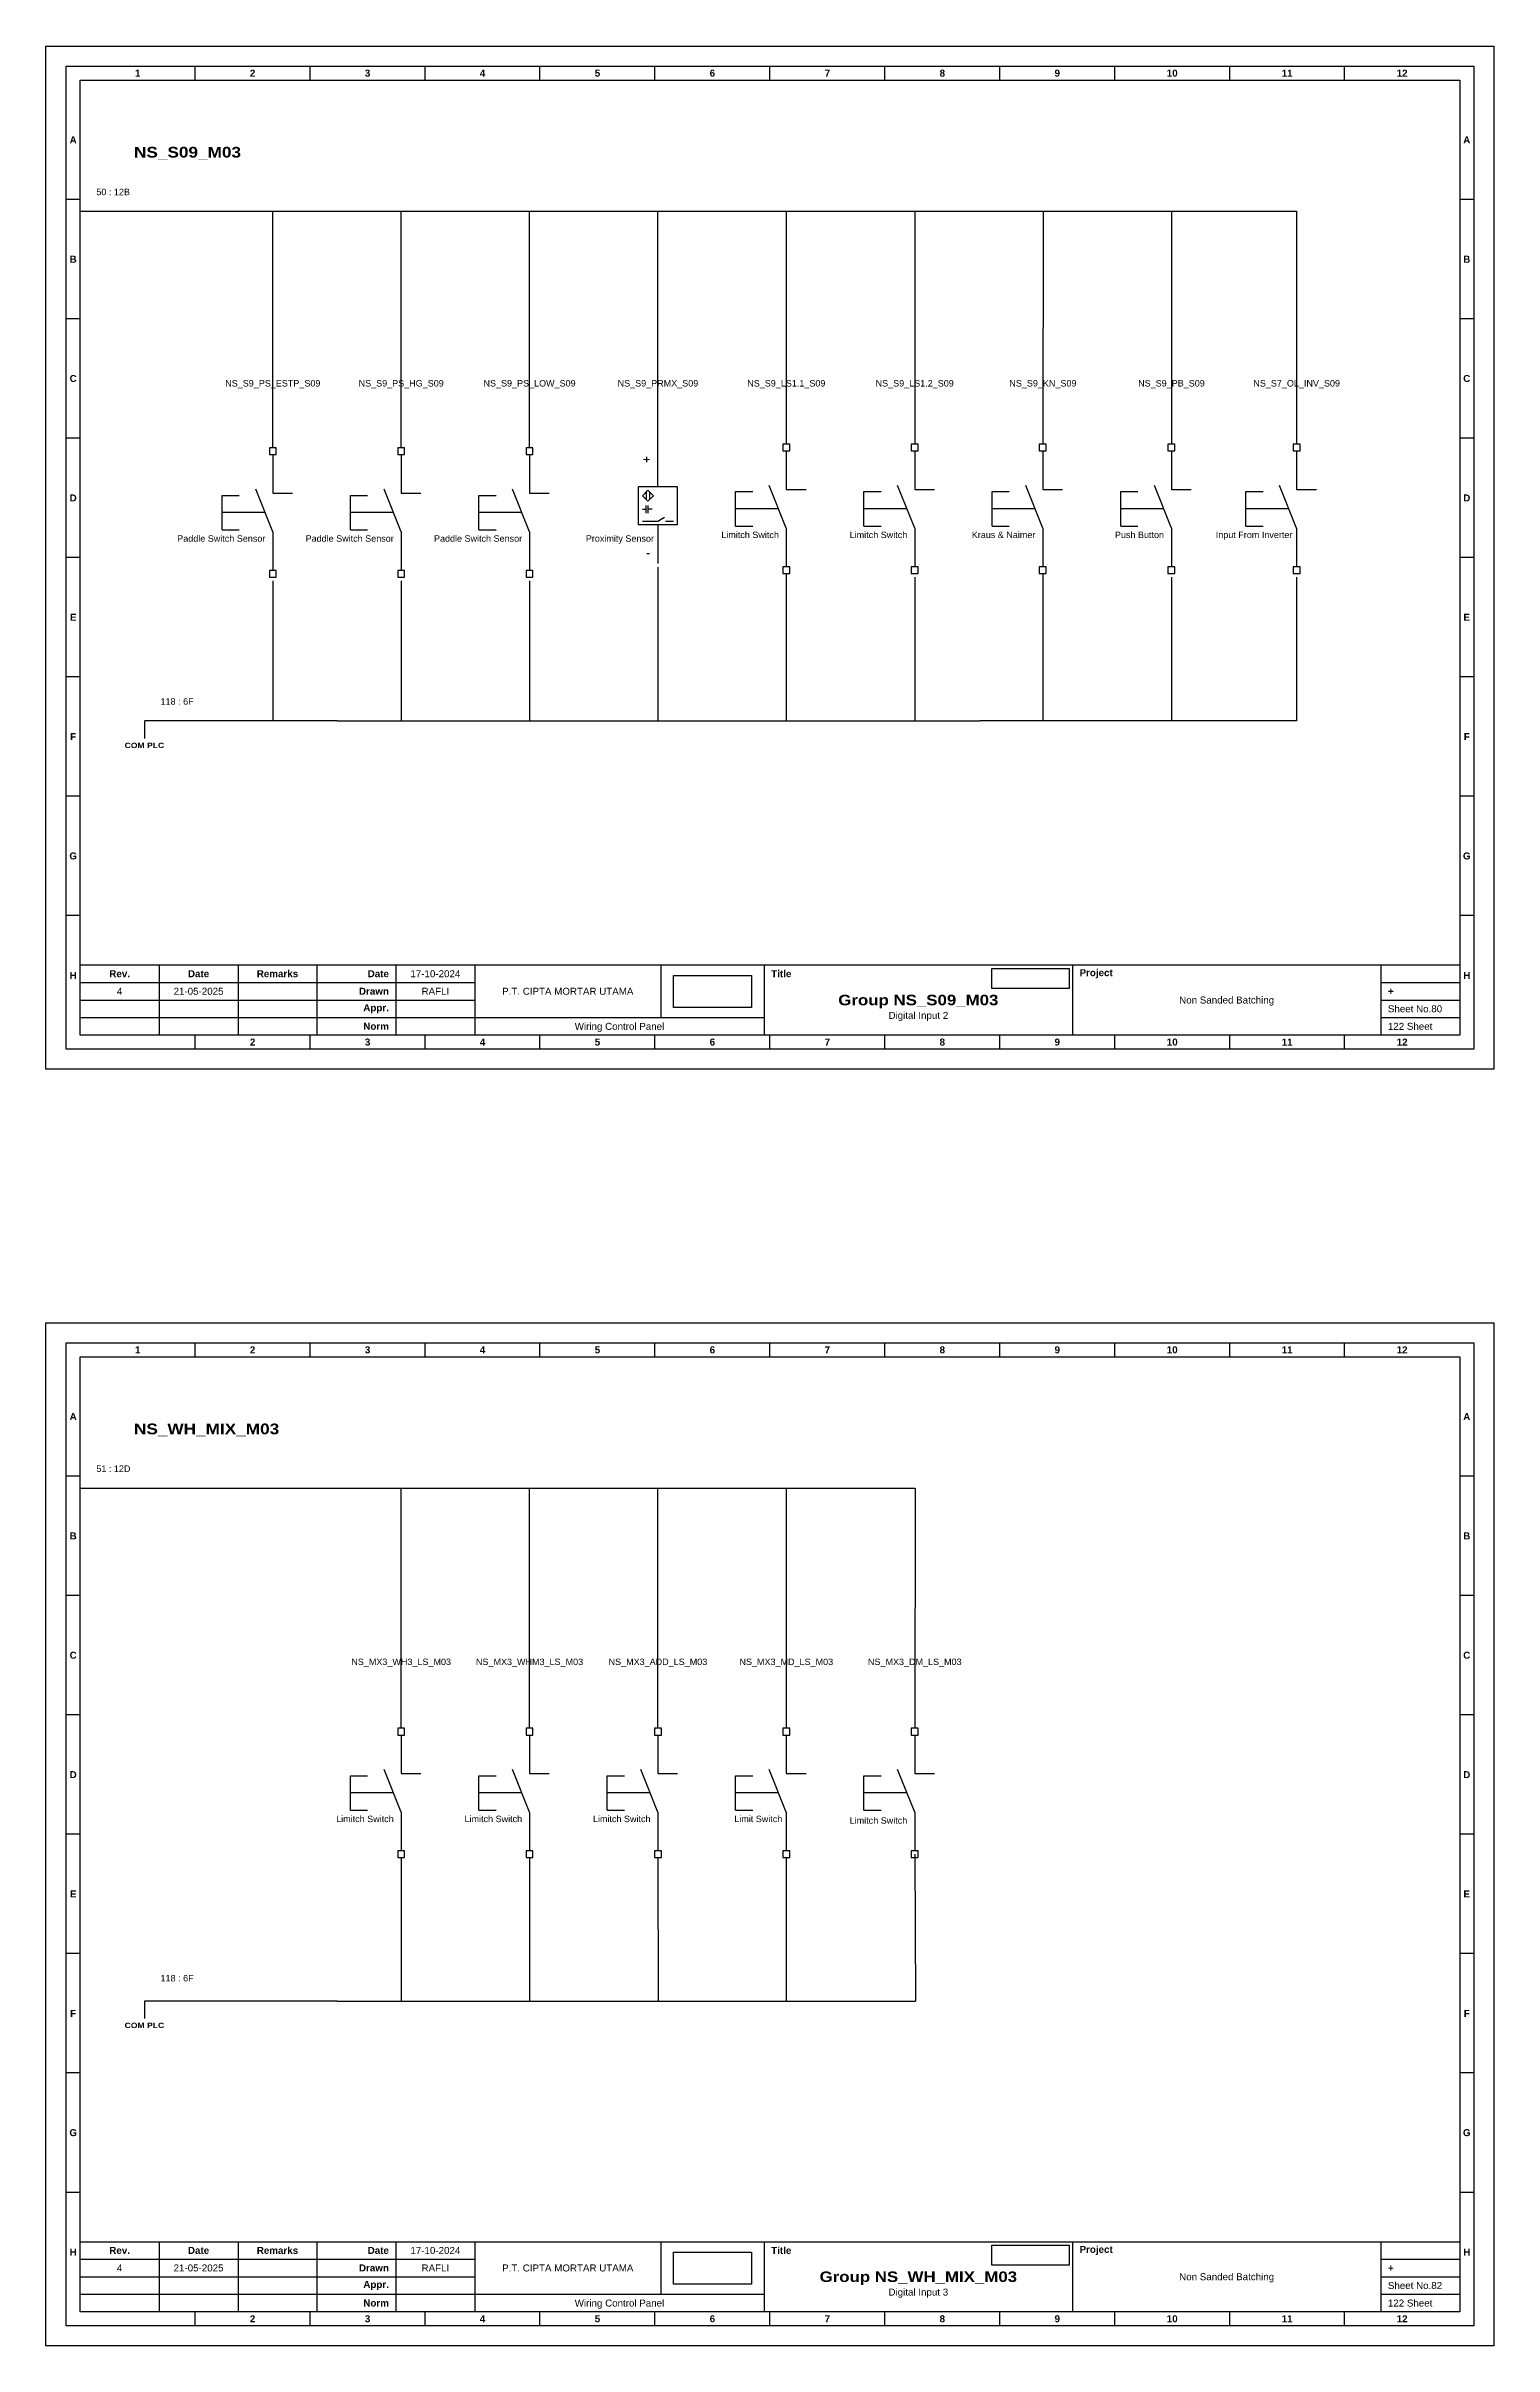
# Model space of a CAD drawing. Header units: centimetres. Extents: x 960 to 2473, y 652 to 2370.
# Drawn here: x 1270.4 to 1539.7, y 1602.8 to 2030.8 of the extents above; entities that cross this region are included whole.
import ezdxf
from ezdxf.enums import TextEntityAlignment as Align

# ---------------------------------------------------------------- set-up
doc = ezdxf.new("R2010")
doc.units = ezdxf.units.CM
doc.header["$MEASUREMENT"] = 0
doc.styles.add('Bold', font='ariblk.ttf', dxfattribs={"height": 25.4})
doc.styles.get("Standard").update_dxf_attribs({"font": 'arial.ttf'})
picture_1 = doc.add_image_def('image1.png', size_in_pixel=(2048, 847))
picture_2 = doc.add_image_def('image2.png', size_in_pixel=(2092, 542))

# ---------------------------------------------------------------- blocks, each defined once
blk = doc.blocks.new('KOP MU PROJECT')
at = {"color": 6, "ltscale": 50}
for p, q in [((27.74, 184.05), (27.74, 186.66)), ((49.13, 184.05), (49.13, 186.66)), ((70.51, 184.05), (70.51, 186.66)), ((91.89, 184.05), (91.89, 186.66)), ((113.27, 184.05), (113.27, 186.66)), ((134.66, 184.05), (134.66, 186.66)), ((156.04, 184.05), (156.04, 186.66)), ((177.42, 184.05), (177.42, 186.66)), ((198.8, 184.05), (198.8, 186.66)), ((220.19, 184.05), (220.19, 186.66)), ((241.57, 184.05), (241.57, 186.66)), ((6.36, 161.84), (3.75, 161.84)), ((265.59, 161.84), (262.98, 161.84)), ((6.36, 139.63), (3.75, 139.63)), ((265.59, 139.63), (262.98, 139.63)), ((6.36, 117.42), (3.75, 117.42)), ((265.59, 117.42), (262.98, 117.42)), ((6.36, 95.22), (3.75, 95.22)), ((265.59, 95.22), (262.98, 95.22)), ((6.36, 73.01), (3.75, 73.01)), ((265.59, 73.01), (262.98, 73.01)), ((6.36, 50.8), (3.75, 50.8)), ((265.59, 50.8), (262.98, 50.8)), ((6.36, 28.59), (3.75, 28.59)), ((265.59, 28.59), (262.98, 28.59)), ((27.74, 3.75), (27.74, 6.36)), ((49.13, 3.75), (49.13, 6.36)), ((70.51, 3.75), (70.51, 6.36)), ((91.89, 3.75), (91.89, 6.36)), ((113.27, 3.75), (113.27, 6.36)), ((134.66, 3.75), (134.66, 6.36)), ((156.04, 3.75), (156.04, 6.36)), ((177.42, 3.75), (177.42, 6.36)), ((198.8, 3.75), (198.8, 6.36)), ((220.19, 3.75), (220.19, 6.36)), ((241.57, 3.75), (241.57, 6.36))]:
    blk.add_line(p, q, dxfattribs=at)
at = {"ltscale": 50}
for p, q in [((6.36, 19.41), (262.98, 19.41)), ((21.04, 19.41), (21.04, 6.36)), ((35.72, 19.41), (35.72, 6.36)), ((50.41, 19.41), (50.41, 6.36)), ((65.09, 19.41), (65.09, 6.36)), ((79.77, 19.41), (79.77, 6.36)), ((114.35, 19.41), (114.35, 9.62)), ((133.6, 19.41), (133.6, 6.36)), ((190.95, 19.41), (190.95, 6.36)), ((248.3, 19.41), (248.3, 6.36)), ((6.36, 16.15), (79.77, 16.15)), ((6.36, 12.89), (79.77, 12.89)), ((248.3, 16.15), (262.98, 16.15)), ((248.3, 12.89), (262.98, 12.89)), ((6.36, 9.62), (133.6, 9.62)), ((248.3, 9.62), (262.98, 9.62))]:
    blk.add_line(p, q, dxfattribs=at)
at = {"color": 1, "ltscale": 50}
blk.add_lwpolyline([(269.34, 0), (0, 0), (0, 190.41), (269.34, 190.41)], close=True, dxfattribs=at)
at = {"color": 6, "ltscale": 50}
for points in [[(265.59, 3.75), (3.75, 3.75), (3.75, 186.66), (265.59, 186.66)], [(262.98, 6.36), (6.36, 6.36), (6.36, 184.05), (262.98, 184.05)]]:
    blk.add_lwpolyline(points, close=True, dxfattribs=at)
at = {"ltscale": 50, "char_height": 1.305, "attachment_point": 4}
for s, width, heights, insert in [('\\pxqc;{\\fArial|b1|i0|c0|p34;1}', 21.3825, [2.51], (6.36, 185.36)), ('\\pxqc;{\\fArial|b1|i0|c0|p34;2}', 21.3825, [2.51], (27.74, 185.36)), ('\\pxqc;{\\fArial|b1|i0|c0|p34;3}', 21.3825, [2.51], (49.13, 185.36)), ('\\pxqc;{\\fArial|b1|i0|c0|p34;4}', 21.3825, [2.51], (70.51, 185.36)), ('\\pxqc;{\\fArial|b1|i0|c0|p34;5}', 21.3825, [2.51], (91.89, 185.36)), ('\\pxqc;{\\fArial|b1|i0|c0|p34;6}', 21.3825, [2.51], (113.27, 185.36)), ('\\pxqc;{\\fArial|b1|i0|c0|p34;7}', 21.3825, [2.51], (134.66, 185.36)), ('\\pxqc;{\\fArial|b1|i0|c0|p34;8}', 21.3825, [2.51], (156.04, 185.36)), ('\\pxqc;{\\fArial|b1|i0|c0|p34;9}', 21.3825, [2.51], (177.42, 185.36)), ('\\pxqc;{\\fArial|b1|i0|c0|p34;10}', 21.3825, [2.51], (198.8, 185.36)), ('\\pxqc;{\\fArial|b1|i0|c0|p34;11}', 21.3825, [2.51], (220.19, 185.36)), ('\\pxqc;{\\fArial|b1|i0|c0|p34;12}', 21.3825, [2.51], (241.57, 185.36)), ('\\pxqc;{\\fArial|b1|i0|c0|p34;A}', 2.61, [2.51], (3.75, 172.95)), ('\\pxqc;{\\fArial|b1|i0|c0|p34;A}', 2.61, [2.51], (262.98, 172.95)), ('\\pxqc;{\\fArial|b1|i0|c0|p34;B}', 2.61, [2.51], (3.75, 150.74)), ('\\pxqc;{\\fArial|b1|i0|c0|p34;B}', 2.61, [2.51], (262.98, 150.74)), ('\\pxqc;{\\fArial|b1|i0|c0|p34;C}', 2.61, [2.51], (3.75, 128.53)), ('\\pxqc;{\\fArial|b1|i0|c0|p34;C}', 2.61, [2.51], (262.98, 128.53)), ('\\pxqc;{\\fArial|b1|i0|c0|p34;D}', 2.61, [2.51], (3.75, 106.32)), ('\\pxqc;{\\fArial|b1|i0|c0|p34;D}', 2.61, [2.51], (262.98, 106.32)), ('\\pxqc;{\\fArial|b1|i0|c0|p34;E}', 2.61, [2.51], (3.75, 84.11)), ('\\pxqc;{\\fArial|b1|i0|c0|p34;E}', 2.61, [2.51], (262.98, 84.11)), ('\\pxqc;{\\fArial|b1|i0|c0|p34;F}', 2.61, [2.51], (3.75, 61.9)), ('\\pxqc;{\\fArial|b1|i0|c0|p34;F}', 2.61, [2.51], (262.98, 61.9)), ('\\pxqc;{\\fArial|b1|i0|c0|p34;G}', 2.61, [2.51], (3.75, 39.69)), ('\\pxqc;{\\fArial|b1|i0|c0|p34;G}', 2.61, [2.51], (262.98, 39.69)), ('\\pxqc;{\\fArial|b1|i0|c0|p34;H}', 2.61, [2.51], (3.75, 17.47)), ('\\pxqc;{\\fArial|b1|i0|c0|p34;Rev.}', 14.6811, [2.88], (6.36, 17.78)), ('\\pxqc;{\\fArial|b1|i0|c0|p34;Date}', 14.6811, [2.88], (21.04, 17.78)), ('\\pxqc;{\\fArial|b1|i0|c0|p34;Remarks}', 14.6811, [2.88], (35.72, 17.78)), ('\\pxqr;{\\fArial|b1|i0|c0|p34;Date}', 13.3761, [2.88], (50.41, 17.78)), ('\\pxql;{\\fArial|b1|i0|c0|p34;Title}', 50.2419, [2.88], (134.9, 17.78)), ('\\pxql;{\\fArial|b1|i0|c0|p34;Project}', 50.2419, [2.88], (192.25, 17.78)), ('\\pxqc;{\\fArial|b1|i0|c0|p34;H}', 2.61, [2.51], (262.98, 17.47)), ('\\pxqr;{\\fArial|b1|i0|c0|p34;Drawn}', 13.3761, [2.88], (50.41, 14.52)), ('\\pxql;{\\fArial|b1|i0|c0|p34;+}', 14.6811, [2.88], (249.61, 14.52)), ('\\pxqr;{\\fArial|b1|i0|c0|p34;Appr.}', 13.3761, [2.88], (50.41, 11.26)), ('\\pxqr;{\\fArial|b1|i0|c0|p34;Norm}', 13.3761, [2.88], (50.41, 7.99)), ('\\pxqc;{\\fArial|b1|i0|c0|p34;2}', 21.3825, [2.51], (27.74, 5.06)), ('\\pxqc;{\\fArial|b1|i0|c0|p34;3}', 21.3825, [2.51], (49.13, 5.06)), ('\\pxqc;{\\fArial|b1|i0|c0|p34;4}', 21.3825, [2.51], (70.51, 5.06)), ('\\pxqc;{\\fArial|b1|i0|c0|p34;5}', 21.3825, [2.51], (91.89, 5.06)), ('\\pxqc;{\\fArial|b1|i0|c0|p34;6}', 21.3825, [2.51], (113.27, 5.06)), ('\\pxqc;{\\fArial|b1|i0|c0|p34;7}', 21.3825, [2.51], (134.66, 5.06)), ('\\pxqc;{\\fArial|b1|i0|c0|p34;8}', 21.3825, [2.51], (156.04, 5.06)), ('\\pxqc;{\\fArial|b1|i0|c0|p34;9}', 21.3825, [2.51], (177.42, 5.06)), ('\\pxqc;{\\fArial|b1|i0|c0|p34;10}', 21.3825, [2.51], (198.8, 5.06)), ('\\pxqc;{\\fArial|b1|i0|c0|p34;11}', 21.3825, [2.51], (220.19, 5.06)), ('\\pxqc;{\\fArial|b1|i0|c0|p34;12}', 21.3825, [2.51], (241.57, 5.06))]:
    blk.add_mtext_dynamic_manual_height_columns(s, width=width, gutter_width=0.0326, heights=heights, dxfattribs=dict(at, insert=insert))
at = {"ltscale": 50}
for tag, p in [('DATECREATED', (72.43, 17.78)), ('REV', (13.7, 14.52)), ('REVDATE', (28.38, 14.52)), ('REMARKS', (43.06, 14.52)), ('DRAWN', (72.43, 14.52)), ('COMPANY', (97.06, 14.52)), ('PROJECT', (219.62, 12.89)), ('NORM', (72.43, 7.99)), ('APPR', (72.43, 11.26)), ('DRAWINGCATEGORY', (106.68, 7.99)), ('DESCRIPTION', (162.27, 10.03))]:
    blk.add_attdef(tag, text='', height=1.3, dxfattribs=at).set_placement(p, align=Align.MIDDLE_CENTER)
at = {"ltscale": 50, "style": 'Bold'}
blk.add_attdef('TITLE', text='', height=1.96, dxfattribs=at).set_placement((162.27, 12.89), align=Align.MIDDLE_CENTER)
at = {"ltscale": 50}
for tag, p in [('TOTALSHEET', (249.61, 7.99)), ('SHEETNUMBER', (249.61, 11.26))]:
    blk.add_attdef(tag, text='', height=1.3, dxfattribs=at).set_placement(p, align=Align.MIDDLE_LEFT)
image = blk.add_image(picture_1, insert=(116.72, 11.48), size_in_units=(14.5, 6), dxfattribs=at)
image.dxf.flags = 15
image = blk.add_image(picture_2, insert=(175.94, 15.04), size_in_units=(14.36, 3.72), dxfattribs=at)
image.dxf.flags = 15

msp = doc.modelspace()

# ---------------------------------------------------------------- linework, layer by layer
at = {"color": 146, "ltscale": 50, "true_color": 0x105689}
for p, q in [((1276.76, 1999.99), (1300.64, 1999.99)), ((1300.64, 1999.99), (1324.52, 1999.99)), ((1312.58, 1955.99), (1312.58, 1999.99)), ((1324.52, 1999.99), (1348.4, 1999.99)), ((1336.46, 1955.99), (1336.46, 1999.99)), ((1348.4, 1999.99), (1372.28, 1999.99)), ((1360.34, 1955.99), (1360.34, 1999.99)), ((1372.28, 1999.99), (1396.16, 1999.99)), ((1384.22, 1955.99), (1384.22, 1999.99)), ((1396.16, 1999.99), (1420.04, 1999.99)), ((1408.1, 1999.99), (1408.1, 1956.68)), ((1420.04, 1999.99), (1443.92, 1999.99)), ((1431.98, 1999.99), (1431.98, 1956.68)), ((1443.92, 1999.99), (1467.8, 1999.99)), ((1455.86, 1999.99), (1455.8, 1956.68)), ((1467.8, 1999.99), (1479.74, 1999.99)), ((1479.74, 1999.99), (1479.74, 1956.68)), ((1479.74, 1999.99), (1503.03, 1999.99)), ((1503.03, 1999.99), (1503.03, 1956.68)), ((1312.58, 1931.21), (1312.61, 1905.19)), ((1336.46, 1931.21), (1336.46, 1905.19)), ((1360.34, 1931.21), (1360.34, 1905.19)), ((1384.22, 1933.77), (1384.22, 1905.19)), ((1408.1, 1932.58), (1408.1, 1905.19)), ((1431.98, 1931.89), (1431.98, 1905.19)), ((1455.8, 1932.58), (1455.8, 1905.19)), ((1479.74, 1931.89), (1479.74, 1905.19)), ((1503.03, 1931.89), (1503.03, 1905.19)), ((1324.56, 1905.19), (1288.7, 1905.19)), ((1288.7, 1905.11), (1288.7, 1901.91)), ((1324.56, 1905.19), (1372.36, 1905.19)), ((1372.36, 1905.19), (1372.36, 1905.19)), ((1372.36, 1905.19), (1420.16, 1905.19)), ((1420.16, 1905.19), (1444.12, 1905.19)), ((1479.74, 1905.19), (1444.12, 1905.19)), ((1503.03, 1905.19), (1479.74, 1905.19)), ((1276.76, 1762.42), (1300.64, 1762.42)), ((1300.64, 1762.42), (1324.52, 1762.42)), ((1324.52, 1762.42), (1348.4, 1762.42)), ((1336.46, 1717.74), (1336.46, 1762.42)), ((1348.4, 1762.42), (1372.28, 1762.42)), ((1360.34, 1717.74), (1360.34, 1762.42)), ((1372.28, 1762.42), (1396.16, 1762.42)), ((1384.22, 1717.74), (1384.22, 1762.42)), ((1396.16, 1762.42), (1420.04, 1762.42)), ((1408.1, 1762.42), (1408.1, 1717.74)), ((1420.04, 1762.42), (1432.07, 1762.42)), ((1432.07, 1762.42), (1431.98, 1717.74)), ((1336.46, 1693.64), (1336.46, 1666.93)), ((1360.34, 1693.64), (1360.34, 1666.93)), ((1384.22, 1693.64), (1384.25, 1666.93)), ((1408.1, 1693.64), (1408.1, 1666.93)), ((1431.98, 1694.32), (1432.14, 1666.93)), ((1324.56, 1666.93), (1288.7, 1666.93)), ((1288.7, 1666.93), (1288.7, 1663.73)), ((1324.56, 1666.93), (1372.36, 1666.93)), ((1372.36, 1666.93), (1372.36, 1666.93)), ((1372.36, 1666.93), (1420.16, 1666.93)), ((1420.16, 1666.93), (1432.14, 1666.93))]:
    msp.add_line(p, q, dxfattribs=at)
at = {"ltscale": 50}
for p, q in [((1384.22, 1948.81), (1384.22, 1955.99)), ((1312.58, 1954.71), (1312.58, 1947.53)), ((1336.46, 1954.71), (1336.46, 1947.53)), ((1360.34, 1954.71), (1360.34, 1947.53)), ((1408.1, 1955.4), (1408.1, 1948.22)), ((1431.98, 1955.4), (1431.98, 1948.22)), ((1455.8, 1955.4), (1455.8, 1948.22)), ((1479.74, 1955.4), (1479.74, 1948.22)), ((1503.03, 1955.4), (1503.03, 1948.22)), ((1381.34, 1944.54), (1382.06, 1944.54)), ((1383.14, 1944.54), (1382.42, 1944.54)), ((1312.58, 1940.35), (1312.58, 1933.17)), ((1336.46, 1940.35), (1336.46, 1933.17)), ((1360.34, 1940.35), (1360.34, 1933.17)), ((1384.22, 1941.63), (1384.22, 1934.45)), ((1385.65, 1942.35), (1387.09, 1942.35)), ((1408.1, 1941.04), (1408.1, 1933.86)), ((1431.98, 1941.04), (1431.98, 1933.86)), ((1455.8, 1941.04), (1455.8, 1933.86)), ((1479.74, 1941.04), (1479.74, 1933.86)), ((1503.03, 1941.04), (1503.03, 1933.86)), ((1336.46, 1716.46), (1336.46, 1709.28)), ((1360.34, 1716.46), (1360.34, 1709.28)), ((1384.22, 1716.46), (1384.22, 1709.28)), ((1408.1, 1716.46), (1408.1, 1709.28)), ((1431.98, 1716.46), (1431.98, 1709.28)), ((1336.46, 1702.1), (1336.46, 1694.92)), ((1360.34, 1702.1), (1360.34, 1694.92)), ((1384.22, 1702.1), (1384.22, 1694.92)), ((1408.1, 1702.1), (1408.1, 1694.92)), ((1431.98, 1702.1), (1431.98, 1694.92))]:
    msp.add_line(p, q, dxfattribs=at)
at = {"ltscale": 500}
for p, q in [((1312.58, 1940.35), (1309.41, 1948.28)), ((1312.58, 1947.53), (1316.25, 1947.53)), ((1336.46, 1940.35), (1333.29, 1948.28)), ((1336.46, 1947.53), (1340.13, 1947.53)), ((1360.34, 1940.35), (1357.17, 1948.28)), ((1360.34, 1947.53), (1364.01, 1947.53)), ((1398.66, 1941.43), (1398.66, 1947.83)), ((1398.66, 1947.83), (1401.86, 1947.83)), ((1408.1, 1941.04), (1404.93, 1948.96)), ((1408.1, 1948.22), (1411.77, 1948.22)), ((1422.54, 1941.43), (1422.54, 1947.83)), ((1422.54, 1947.83), (1425.74, 1947.83)), ((1431.98, 1941.04), (1428.81, 1948.96)), ((1431.98, 1948.22), (1435.65, 1948.22)), ((1446.37, 1941.43), (1446.37, 1947.83)), ((1446.37, 1947.83), (1449.57, 1947.83)), ((1455.8, 1941.04), (1452.63, 1948.96)), ((1455.8, 1948.22), (1459.48, 1948.22)), ((1470.3, 1941.43), (1470.3, 1947.83)), ((1470.3, 1947.83), (1473.5, 1947.83)), ((1479.74, 1941.04), (1476.57, 1948.96)), ((1479.74, 1948.22), (1483.41, 1948.22)), ((1493.59, 1941.43), (1493.59, 1947.83)), ((1493.59, 1947.83), (1496.79, 1947.83)), ((1503.03, 1941.04), (1499.86, 1948.96)), ((1503.03, 1948.22), (1506.7, 1948.22)), ((1303.14, 1940.74), (1303.14, 1947.14)), ((1303.14, 1947.14), (1306.34, 1947.14)), ((1311.14, 1943.94), (1303.14, 1943.94)), ((1327.02, 1940.74), (1327.02, 1947.14)), ((1327.02, 1947.14), (1330.22, 1947.14)), ((1335.02, 1943.94), (1327.02, 1943.94)), ((1350.9, 1940.74), (1350.9, 1947.14)), ((1350.9, 1947.14), (1354.1, 1947.14)), ((1358.9, 1943.94), (1350.9, 1943.94)), ((1406.66, 1944.63), (1398.66, 1944.63)), ((1430.54, 1944.63), (1422.54, 1944.63)), ((1454.37, 1944.63), (1446.37, 1944.63)), ((1478.3, 1944.63), (1470.3, 1944.63)), ((1501.59, 1944.63), (1493.59, 1944.63)), ((1303.14, 1940.74), (1306.34, 1940.74)), ((1327.02, 1940.74), (1330.22, 1940.74)), ((1350.9, 1940.74), (1354.1, 1940.74)), ((1398.66, 1941.43), (1401.86, 1941.43)), ((1422.54, 1941.43), (1425.74, 1941.43)), ((1446.37, 1941.43), (1449.57, 1941.43)), ((1470.3, 1941.43), (1473.5, 1941.43)), ((1493.59, 1941.43), (1496.79, 1941.43)), ((1327.02, 1702.49), (1327.02, 1708.89)), ((1327.02, 1708.89), (1330.22, 1708.89)), ((1336.46, 1702.1), (1333.29, 1710.02)), ((1336.46, 1709.28), (1340.13, 1709.28)), ((1350.9, 1702.49), (1350.9, 1708.89)), ((1350.9, 1708.89), (1354.1, 1708.89)), ((1360.34, 1702.1), (1357.17, 1710.02)), ((1360.34, 1709.28), (1364.01, 1709.28)), ((1374.78, 1702.49), (1374.78, 1708.89)), ((1374.78, 1708.89), (1377.98, 1708.89)), ((1384.22, 1702.1), (1381.05, 1710.02)), ((1384.22, 1709.28), (1387.89, 1709.28)), ((1398.66, 1702.49), (1398.66, 1708.89)), ((1398.66, 1708.89), (1401.86, 1708.89)), ((1408.1, 1702.1), (1404.93, 1710.02)), ((1408.1, 1709.28), (1411.77, 1709.28)), ((1422.54, 1702.49), (1422.54, 1708.89)), ((1422.54, 1708.89), (1425.74, 1708.89)), ((1431.98, 1702.1), (1428.81, 1710.02)), ((1431.98, 1709.28), (1435.65, 1709.28)), ((1335.02, 1705.69), (1327.02, 1705.69)), ((1358.9, 1705.69), (1350.9, 1705.69)), ((1382.78, 1705.69), (1374.78, 1705.69)), ((1406.66, 1705.69), (1398.66, 1705.69)), ((1430.54, 1705.69), (1422.54, 1705.69)), ((1327.02, 1702.49), (1330.22, 1702.49)), ((1350.9, 1702.49), (1354.1, 1702.49)), ((1374.78, 1702.49), (1377.98, 1702.49)), ((1398.66, 1702.49), (1401.86, 1702.49)), ((1422.54, 1702.49), (1425.74, 1702.49))]:
    msp.add_line(p, q, dxfattribs=at)
for points in [[(1311.94, 1954.71), (1313.22, 1954.71), (1313.22, 1955.99), (1311.94, 1955.99)], [(1335.82, 1954.71), (1337.1, 1954.71), (1337.1, 1955.99), (1335.82, 1955.99)], [(1359.7, 1954.71), (1360.98, 1954.71), (1360.98, 1955.99), (1359.7, 1955.99)], [(1407.46, 1955.4), (1408.74, 1955.4), (1408.74, 1956.68), (1407.46, 1956.68)], [(1431.34, 1955.4), (1432.62, 1955.4), (1432.62, 1956.68), (1431.34, 1956.68)], [(1455.16, 1955.4), (1456.44, 1955.4), (1456.44, 1956.68), (1455.16, 1956.68)], [(1479.1, 1955.4), (1480.38, 1955.4), (1480.38, 1956.68), (1479.1, 1956.68)], [(1502.39, 1955.4), (1503.67, 1955.4), (1503.67, 1956.68), (1502.39, 1956.68)], [(1311.94, 1931.89), (1313.22, 1931.89), (1313.22, 1933.17), (1311.94, 1933.17)], [(1335.82, 1931.89), (1337.1, 1931.89), (1337.1, 1933.17), (1335.82, 1933.17)], [(1359.7, 1931.89), (1360.98, 1931.89), (1360.98, 1933.17), (1359.7, 1933.17)], [(1407.46, 1932.58), (1408.74, 1932.58), (1408.74, 1933.86), (1407.46, 1933.86)], [(1431.34, 1932.58), (1432.62, 1932.58), (1432.62, 1933.86), (1431.34, 1933.86)], [(1455.16, 1932.58), (1456.44, 1932.58), (1456.44, 1933.86), (1455.16, 1933.86)], [(1479.1, 1932.58), (1480.38, 1932.58), (1480.38, 1933.86), (1479.1, 1933.86)], [(1502.39, 1932.58), (1503.67, 1932.58), (1503.67, 1933.86), (1502.39, 1933.86)], [(1335.82, 1716.46), (1337.1, 1716.46), (1337.1, 1717.74), (1335.82, 1717.74)], [(1359.7, 1716.46), (1360.98, 1716.46), (1360.98, 1717.74), (1359.7, 1717.74)], [(1383.58, 1716.46), (1384.86, 1716.46), (1384.86, 1717.74), (1383.58, 1717.74)], [(1407.46, 1716.46), (1408.74, 1716.46), (1408.74, 1717.74), (1407.46, 1717.74)], [(1431.34, 1716.46), (1432.62, 1716.46), (1432.62, 1717.74), (1431.34, 1717.74)], [(1335.82, 1693.64), (1337.1, 1693.64), (1337.1, 1694.92), (1335.82, 1694.92)], [(1359.7, 1693.64), (1360.98, 1693.64), (1360.98, 1694.92), (1359.7, 1694.92)], [(1383.58, 1693.64), (1384.86, 1693.64), (1384.86, 1694.92), (1383.58, 1694.92)], [(1407.46, 1693.64), (1408.74, 1693.64), (1408.74, 1694.92), (1407.46, 1694.92)], [(1431.34, 1693.64), (1432.62, 1693.64), (1432.62, 1694.92), (1431.34, 1694.92)]]:
    msp.add_lwpolyline(points, close=True, dxfattribs=at)
at = {"ltscale": 50}
for points in [[(1380.63, 1948.81), (1387.81, 1948.81), (1387.81, 1941.63), (1380.63, 1941.63)], [(1382.36, 1946.06), (1381.34, 1947.08), (1382.36, 1948.09), (1383.38, 1947.08)]]:
    msp.add_lwpolyline(points, close=True, dxfattribs=at)
for points in [[(1382.07, 1946.35), (1382.07, 1947.81)], [(1382.65, 1947.81), (1382.65, 1946.35)], [(1381.34, 1942.35), (1384.22, 1942.35), (1385.46, 1943.07)], [(1382.06, 1943.83), (1382.06, 1944.54), (1382.06, 1945.26)], [(1382.42, 1943.83), (1382.42, 1944.54), (1382.42, 1945.26)]]:
    msp.add_lwpolyline(points, dxfattribs=at)

# ---------------------------------------------------------------- block references
for p, values in [((1270.39, 1840.34), {'DESCRIPTION': 'Digital Input 2', 'TITLE': 'Group NS_S09_M03', 'PROJECT': 'Non Sanded Batching', 'COMPANY': 'P.T. CIPTA MORTAR UTAMA', 'DRAWINGCATEGORY': 'Wiring Control Panel', 'DRAWN': 'RAFLI', 'DATECREATED': '17-10-2024', 'REVDATE': '21-05-2025', 'REV': '4', 'SHEETNUMBER': 'Sheet No.80', 'TOTALSHEET': '122 Sheet'}), ((1270.39, 1602.77), {'DESCRIPTION': 'Digital Input 3', 'TITLE': 'Group NS_WH_MIX_M03', 'PROJECT': 'Non Sanded Batching', 'COMPANY': 'P.T. CIPTA MORTAR UTAMA', 'DRAWINGCATEGORY': 'Wiring Control Panel', 'DRAWN': 'RAFLI', 'DATECREATED': '17-10-2024', 'REVDATE': '21-05-2025', 'REV': '4', 'SHEETNUMBER': 'Sheet No.82', 'TOTALSHEET': '122 Sheet'})]:
    msp.add_blockref('KOP MU PROJECT', p).add_auto_attribs(values)

# ---------------------------------------------------------------- texts
at = {"ltscale": 500, "style": 'Bold'}
for s, p in [('NS_S09_M03', (1286.76, 2009.99)), ('NS_WH_MIX_M03', (1286.76, 1772.42))]:
    msp.add_text(s, height=2, dxfattribs=at).set_placement(p)
at = {"ltscale": 500}
for s, p in [('50 : 12B', (1279.76, 2004.19)), ('118 : 6F', (1291.7, 1909.39)), ('51 : 12D', (1279.76, 1766.62)), ('118 : 6F', (1291.7, 1671.81))]:
    msp.add_text(s, height=1.2, dxfattribs=at).set_placement(p, align=Align.TOP_LEFT)
at = {"ltscale": 50}
for s, p in [('NS_S9_PS_ESTP_S09', (1312.58, 1967.99)), ('NS_S9_PS_HG_S09', (1336.46, 1967.99)), ('NS_S9_PS_LOW_S09', (1360.34, 1967.99)), ('NS_S9_PRMX_S09', (1384.22, 1967.99)), ('NS_S9_LS1.1_S09', (1408.1, 1967.99)), ('NS_S9_LS1.2_S09', (1431.98, 1967.99)), ('NS_S9_KN_S09', (1455.83, 1967.99)), ('NS_S9_PB_S09', (1479.74, 1967.99)), ('NS_S7_OL_INV_S09', (1503.03, 1967.99)), ('NS_MX3_WH3_LS_M03', (1336.46, 1730.08)), ('NS_MX3_WHM3_LS_M03', (1360.34, 1730.08)), ('NS_MX3_ADD_LS_M03', (1384.22, 1730.08)), ('NS_MX3_MD_LS_M03', (1408.1, 1730.08)), ('NS_MX3_DM_LS_M03', (1432, 1730.08))]:
    msp.add_text(s, height=1.2, dxfattribs=at).set_placement(p, align=Align.MIDDLE_CENTER)
at = {"ltscale": 500, "style": 'Bold'}
msp.add_text('+', height=1.44, dxfattribs=at).set_placement((1382.78, 1954.56), align=Align.TOP_RIGHT)
at = {"ltscale": 50}
for s, p in [('Paddle Switch Sensor', (1311.2, 1938.15)), ('Paddle Switch Sensor', (1335.08, 1938.15)), ('Paddle Switch Sensor', (1358.96, 1938.15)), ('Proximity Sensor', (1383.48, 1938.15)), ('Limitch Switch', (1406.72, 1938.83)), ('Limitch Switch', (1430.6, 1938.83)), ('Kraus & Naimer', (1454.43, 1938.83)), ('Push Button', (1478.36, 1938.83)), ('Input From Inverter', (1502.24, 1938.83)), ('Limitch Switch', (1335.08, 1699.89)), ('Limitch Switch', (1358.96, 1699.89)), ('Limitch Switch', (1382.84, 1699.89)), ('Limit Switch', (1407.36, 1699.89)), ('Limitch Switch', (1430.6, 1699.6))]:
    msp.add_text(s, height=1.2, dxfattribs=at).set_placement(p, align=Align.BOTTOM_RIGHT)
at = {"ltscale": 500, "style": 'Bold'}
msp.add_text('-', height=1.44, dxfattribs=at).set_placement((1382.78, 1935.32), align=Align.BOTTOM_RIGHT)
at = {"ltscale": 50, "style": 'Bold'}
for p in [(1288.7, 1901.11), (1288.7, 1662.93)]:
    msp.add_text('COM PLC', height=1, dxfattribs=at).set_placement(p, align=Align.TOP_CENTER)

doc.saveas('drawing.dxf')
